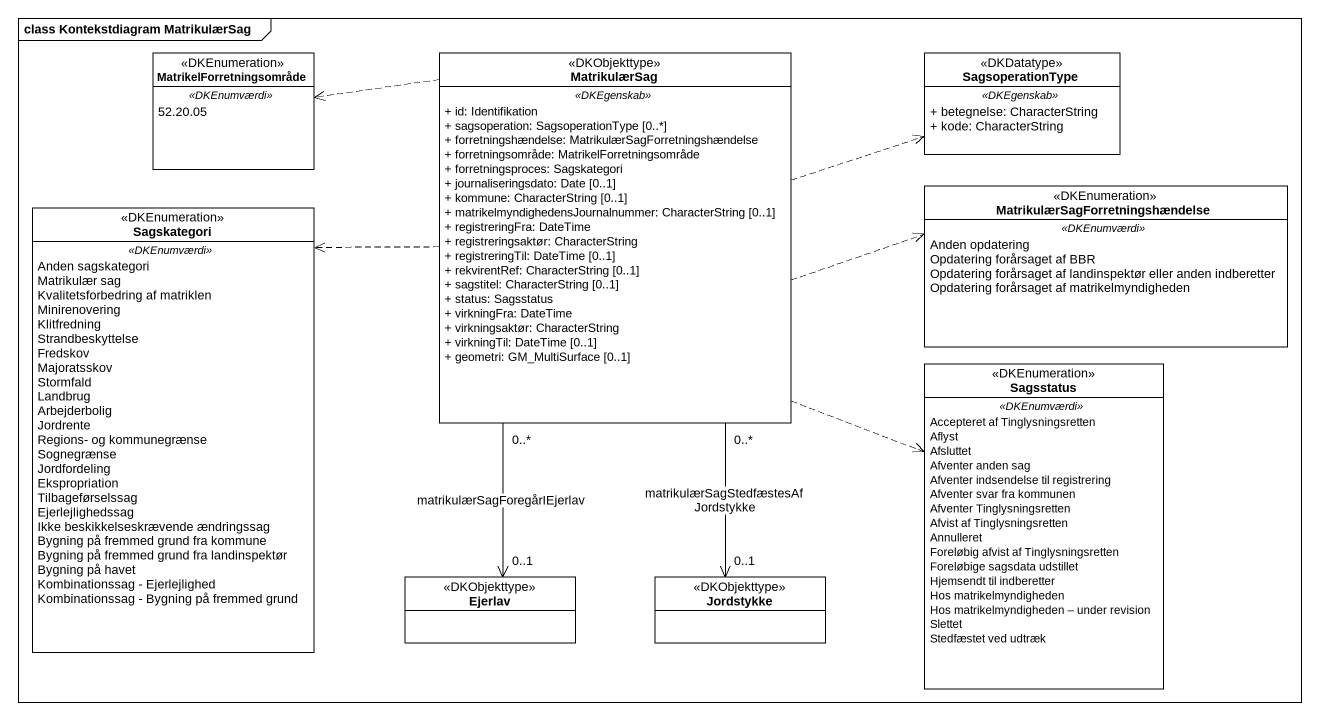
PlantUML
@startuml
mainframe class Kontekstdiagram MatrikulærSag
hide circle
hide empty members
skinparam classAttributeIconSize 0
enum MatrikelForretningsområde <<DKEnumeration>> {
  .. <<DKEnumværdi>> ..
  52.20.05
}
class MatrikulærSag <<DKObjekttype>> {
  .. <<DKEgenskab>> ..
  + id: Identifikation
  + sagsoperation: SagsoperationType [0..*]
  + forretningshændelse: MatrikulærSagForretningshændelse
  + forretningsområde: MatrikelForretningsområde
  + forretningsproces: Sagskategori
  + journaliseringsdato: Date [0..1]
  + kommune: CharacterString [0..1]
  + matrikelmyndighedensJournalnummer: CharacterString [0..1]
  + registreringFra: DateTime
  + registreringsaktør: CharacterString
  + registreringTil: DateTime [0..1]
  + rekvirentRef: CharacterString [0..1]
  + sagstitel: CharacterString [0..1]
  + status: Sagsstatus
  + virkningFra: DateTime
  + virkningsaktør: CharacterString
  + virkningTil: DateTime [0..1]
  + geometri: GM_MultiSurface [0..1]
}
class SagsoperationType <<DKDatatype>> {
  .. <<DKEgenskab>> ..
  + betegnelse: CharacterString
  + kode: CharacterString
}
enum Sagskategori <<DKEnumeration>> {
  .. <<DKEnumværdi>> ..
  Anden sagskategori
  Matrikulær sag
  Kvalitetsforbedring af matriklen
  Minirenovering
  Klitfredning
  Strandbeskyttelse
  Fredskov
  Majoratsskov
  Stormfald
  Landbrug
  Arbejderbolig
  Jordrente
  Regions- og kommunegrænse
  Sognegrænse
  Jordfordeling
  Ekspropriation
  Tilbageførselssag
  Ejerlejlighedssag
  Ikke beskikkelseskrævende ændringssag
  Bygning på fremmed grund fra kommune
  Bygning på fremmed grund fra landinspektør
  Bygning på havet
  Kombinationssag - Ejerlejlighed
  Kombinationssag - Bygning på fremmed grund
}
enum "MatrikulærSagForretningshændelse" as MatrikulærSagForretningshænd <<DKEnumeration>> {
  .. <<DKEnumværdi>> ..
  Anden opdatering
  Opdatering forårsaget af BBR
  Opdatering forårsaget af landinspektør eller anden indberetter
  Opdatering forårsaget af matrikelmyndigheden
}
enum Sagsstatus <<DKEnumeration>> {
  .. <<DKEnumværdi>> ..
  Accepteret af Tinglysningsretten
  Aflyst
  Afsluttet
  Afventer anden sag
  Afventer indsendelse til registrering
  Afventer svar fra kommunen
  Afventer Tinglysningsretten
  Afvist af Tinglysningsretten
  Annulleret
  Foreløbig afvist af Tinglysningsretten
  Foreløbige sagsdata udstillet
  Hjemsendt til indberetter
  Hos matrikelmyndigheden
  Hos matrikelmyndigheden – under revision
  Slettet
  Stedfæstet ved udtræk
}
class Ejerlav <<DKObjekttype>>
class Jordstykke <<DKObjekttype>>
MatrikulærSag .left.> MatrikelForretningsområde
MatrikulærSag .right.> SagsoperationType
MatrikulærSag .left.> Sagskategori
MatrikulærSag .right.> MatrikulærSagForretningshænd
MatrikulærSag ..> Sagsstatus
MatrikulærSag "0..*" --> "0..1" Ejerlav : matrikulærSagForegårIEjerlav
MatrikulærSag "0..*" --> "0..1" Jordstykke : matrikulærSagStedfæstesAfJordstykke
@enduml
